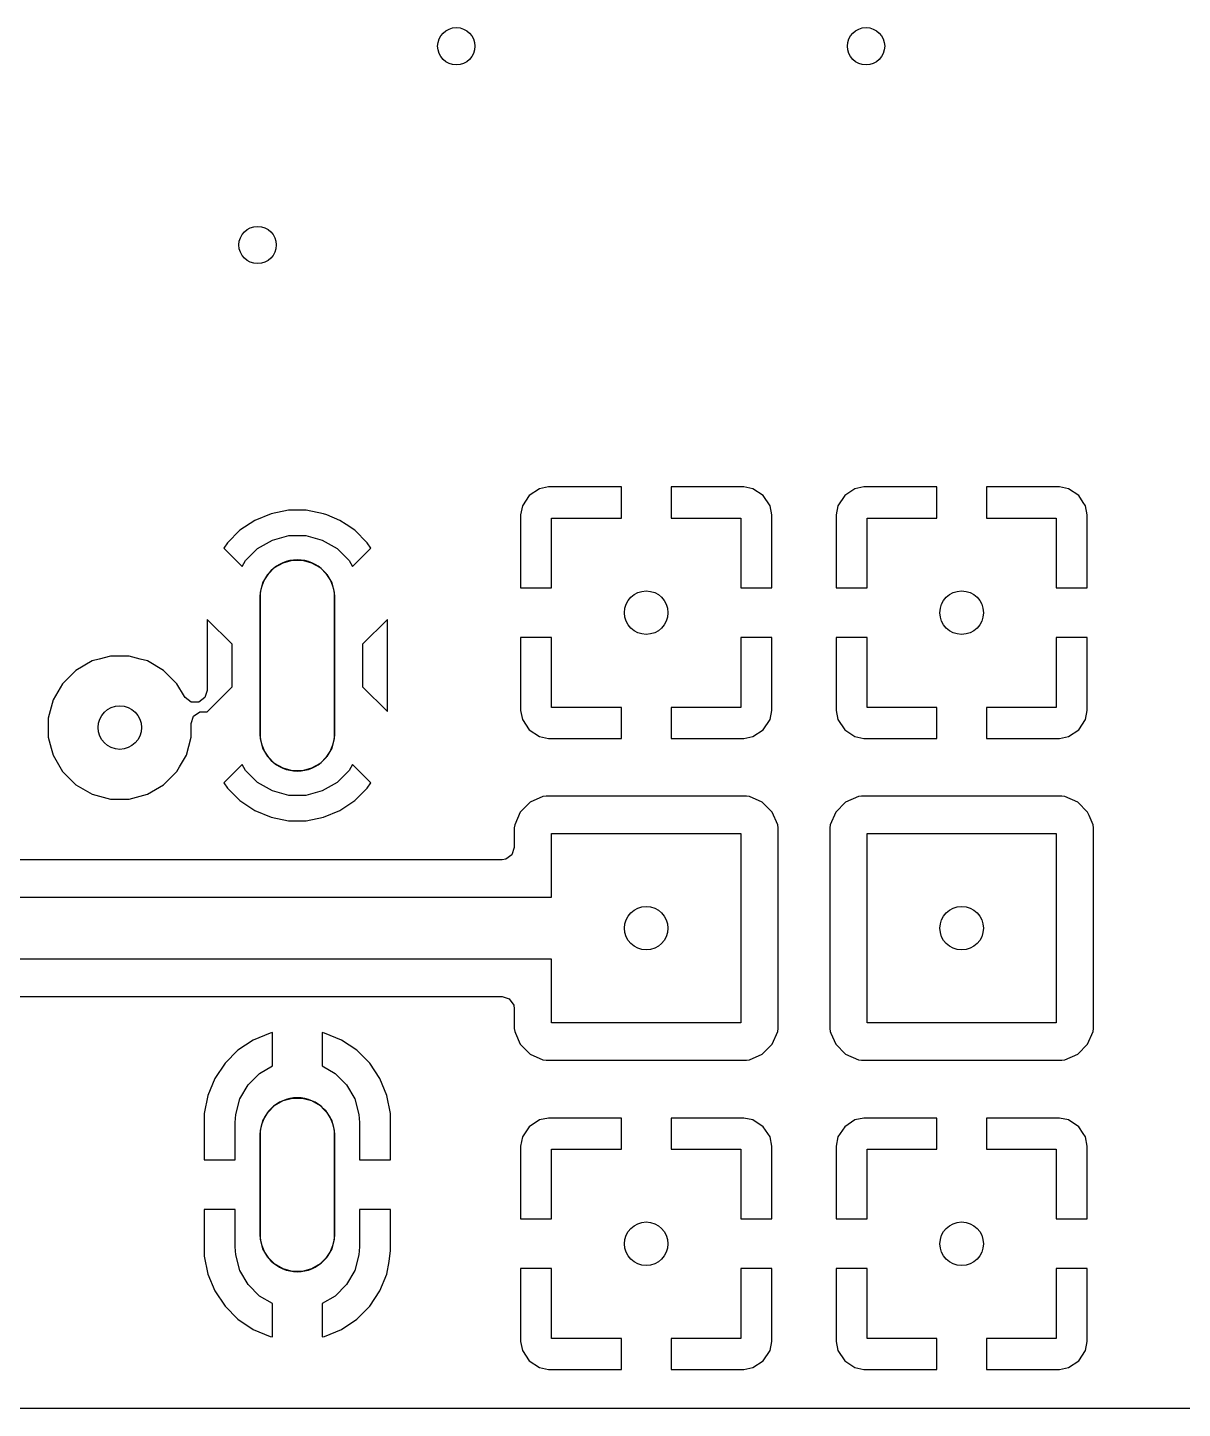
# Model space of a CAD drawing. Extents: x 0.23 to 2.17, y 0.23 to 2.17.
# Drawn here: x 0.8562 to 1.2223, y 0.2297 to 0.6673 of the extents above; entities that cross this region are included whole.
import ezdxf

# ---------------------------------------------------------------- set-up
doc = ezdxf.new("R2010")
doc.units = 0
doc.header["$MEASUREMENT"] = 0
doc.layers.add('BLACK', color=7, linetype='CONTINUOUS')

msp = doc.modelspace()

# ---------------------------------------------------------------- linework, layer by layer
at = {"layer": 'BLACK', "linetype": 'CONTINUOUS'}
for p, q in [((1.01852, 0.52116), (1.01527, 0.51899)), ((1.02139, 0.52173), (1.01852, 0.52116)), ((1.01852, 0.52116), (1.01852, 0.52116)), ((1.04449, 0.52173), (1.02139, 0.52173)), ((1.04449, 0.51189), (1.04449, 0.52173)), ((1.04449, 0.52173), (1.04449, 0.52173)), ((1.06024, 0.52173), (1.06024, 0.51189)), ((1.08333, 0.52173), (1.06024, 0.52173)), ((1.06024, 0.52173), (1.06024, 0.52173)), ((1.0862, 0.52116), (1.08333, 0.52173)), ((1.08946, 0.51899), (1.0862, 0.52116)), ((1.0862, 0.52116), (1.0862, 0.52116)), ((1.11852, 0.52116), (1.11527, 0.51899)), ((1.12139, 0.52173), (1.11852, 0.52116)), ((1.11852, 0.52116), (1.11852, 0.52116)), ((1.14449, 0.52173), (1.12139, 0.52173)), ((1.14449, 0.51189), (1.14449, 0.52173)), ((1.14449, 0.52173), (1.14449, 0.52173)), ((1.18333, 0.52173), (1.16024, 0.52173)), ((1.16024, 0.52173), (1.16024, 0.52173)), ((1.16024, 0.52173), (1.16024, 0.51189)), ((1.1862, 0.52116), (1.18333, 0.52173)), ((1.18946, 0.51899), (1.1862, 0.52116)), ((1.1862, 0.52116), (1.1862, 0.52116)), ((1.01527, 0.51899), (1.01309, 0.51573)), ((1.01527, 0.51899), (1.01527, 0.51899)), ((1.09163, 0.51573), (1.08946, 0.51899)), ((1.08946, 0.51899), (1.08946, 0.51899)), ((1.11527, 0.51899), (1.11309, 0.51573)), ((1.11527, 0.51899), (1.11527, 0.51899)), ((1.18946, 0.51899), (1.18946, 0.51899)), ((1.19092, 0.5168), (1.18946, 0.51899)), ((1.19163, 0.51573), (1.19092, 0.5168)), ((0.93341, 0.51327), (0.92821, 0.51112)), ((0.93892, 0.51437), (0.93341, 0.51327)), ((0.93341, 0.51327), (0.93341, 0.51327)), ((0.94454, 0.51437), (0.93892, 0.51437)), ((0.95006, 0.51327), (0.94454, 0.51437)), ((0.95106, 0.51286), (0.95006, 0.51327)), ((0.95525, 0.51112), (0.95106, 0.51286)), ((1.01309, 0.51573), (1.01252, 0.51286)), ((1.01252, 0.51286), (1.01252, 0.48976)), ((1.01309, 0.51573), (1.01309, 0.51573)), ((1.0922, 0.51286), (1.09163, 0.51573)), ((1.09163, 0.51573), (1.09163, 0.51573)), ((1.0922, 0.48976), (1.0922, 0.51286)), ((1.0922, 0.51286), (1.0922, 0.51286)), ((1.11309, 0.51573), (1.11252, 0.51286)), ((1.11252, 0.51286), (1.11252, 0.48976)), ((1.11309, 0.51573), (1.11309, 0.51573)), ((1.1922, 0.51286), (1.19163, 0.51573)), ((1.1922, 0.48976), (1.1922, 0.51286)), ((1.1922, 0.51286), (1.1922, 0.51286)), ((0.92354, 0.508), (0.91956, 0.50402)), ((0.92821, 0.51112), (0.92354, 0.508)), ((0.92354, 0.508), (0.92354, 0.508)), ((0.92821, 0.51112), (0.92821, 0.51112)), ((0.95722, 0.50981), (0.95525, 0.51112)), ((0.95993, 0.508), (0.95722, 0.50981)), ((0.9639, 0.50402), (0.95993, 0.508)), ((0.95993, 0.508), (0.95993, 0.508)), ((1.02236, 0.48976), (1.02236, 0.51189)), ((1.02236, 0.51189), (1.04449, 0.51189)), ((1.06024, 0.51189), (1.08236, 0.51189)), ((1.08236, 0.51189), (1.08236, 0.48976)), ((1.12236, 0.48976), (1.12236, 0.51189)), ((1.12236, 0.51189), (1.14449, 0.51189)), ((1.16024, 0.51189), (1.18236, 0.51189)), ((1.18236, 0.51189), (1.18236, 0.48976)), ((0.91956, 0.50402), (0.91845, 0.50236)), ((0.92915, 0.50222), (0.93382, 0.50492)), ((0.93382, 0.50492), (0.93903, 0.50632)), ((0.93903, 0.50632), (0.94443, 0.50632)), ((0.94443, 0.50632), (0.94964, 0.50492)), ((0.94964, 0.50492), (0.95431, 0.50222)), ((0.96501, 0.50236), (0.9639, 0.50402)), ((0.9639, 0.50402), (0.9639, 0.50402)), ((0.91845, 0.50236), (0.92426, 0.49655)), ((0.92533, 0.49841), (0.92915, 0.50222)), ((0.95431, 0.50222), (0.95813, 0.49841)), ((0.9592, 0.49655), (0.96501, 0.50236)), ((0.92426, 0.49655), (0.92533, 0.49841)), ((0.93236, 0.494), (0.93454, 0.49618)), ((0.93454, 0.49618), (0.93721, 0.49772)), ((0.93721, 0.49772), (0.94019, 0.49852)), ((0.94019, 0.49852), (0.94327, 0.49852)), ((0.94327, 0.49852), (0.94625, 0.49772)), ((0.94625, 0.49772), (0.94892, 0.49618)), ((0.94892, 0.49618), (0.9511, 0.494)), ((0.95813, 0.49841), (0.9592, 0.49655)), ((0.93002, 0.48835), (0.93082, 0.49133)), ((0.93082, 0.49133), (0.93236, 0.494)), ((0.9511, 0.494), (0.95264, 0.49133)), ((0.95264, 0.49133), (0.95344, 0.48835)), ((0.92992, 0.48681), (0.93002, 0.48835)), ((0.92992, 0.4435), (0.92992, 0.48681)), ((0.95344, 0.48835), (0.95354, 0.48681)), ((0.95354, 0.48681), (0.95354, 0.4435)), ((1.01252, 0.48976), (1.01252, 0.48976)), ((1.01252, 0.48976), (1.02236, 0.48976)), ((1.08236, 0.48976), (1.0922, 0.48976)), ((1.0922, 0.48976), (1.0922, 0.48976)), ((1.11252, 0.48976), (1.11252, 0.48976)), ((1.11252, 0.48976), (1.12236, 0.48976)), ((1.18236, 0.48976), (1.1922, 0.48976)), ((1.1922, 0.48976), (1.1922, 0.48976)), ((0.92106, 0.47191), (0.91319, 0.47978)), ((0.91319, 0.47978), (0.91319, 0.45726)), ((0.97028, 0.47978), (0.9624, 0.47191)), ((0.97028, 0.45053), (0.97028, 0.47978)), ((1.01252, 0.47402), (1.01252, 0.47402)), ((1.01252, 0.47402), (1.01252, 0.45092)), ((1.02236, 0.47402), (1.01252, 0.47402)), ((1.02236, 0.45189), (1.02236, 0.47402)), ((1.0922, 0.47402), (1.08236, 0.47402)), ((1.08236, 0.47402), (1.08236, 0.45189)), ((1.0922, 0.45092), (1.0922, 0.47402)), ((1.0922, 0.47402), (1.0922, 0.47402)), ((1.11252, 0.47402), (1.11252, 0.47402)), ((1.11252, 0.47402), (1.11252, 0.45092)), ((1.12236, 0.47402), (1.11252, 0.47402)), ((1.12236, 0.45189), (1.12236, 0.47402)), ((1.1922, 0.47402), (1.18236, 0.47402)), ((1.18236, 0.47402), (1.18236, 0.45189)), ((1.1922, 0.45092), (1.1922, 0.47402)), ((1.1922, 0.47402), (1.1922, 0.47402)), ((0.92106, 0.45841), (0.92106, 0.47191)), ((0.9624, 0.47191), (0.9624, 0.45841)), ((0.87669, 0.46659), (0.87152, 0.4636)), ((0.87892, 0.46718), (0.87669, 0.46659)), ((0.88245, 0.46813), (0.87892, 0.46718)), ((0.88842, 0.46813), (0.88245, 0.46813)), ((0.89194, 0.46718), (0.88842, 0.46813)), ((0.89418, 0.46659), (0.89194, 0.46718)), ((0.89934, 0.4636), (0.89418, 0.46659)), ((0.89418, 0.46659), (0.89418, 0.46659)), ((0.87152, 0.4636), (0.8673, 0.45938)), ((0.89935, 0.4636), (0.89934, 0.4636)), ((0.89934, 0.4636), (0.89934, 0.4636)), ((0.90356, 0.45938), (0.89935, 0.4636)), ((0.8673, 0.45938), (0.86432, 0.45422)), ((0.90592, 0.45531), (0.90356, 0.45938)), ((0.90356, 0.45938), (0.90356, 0.45938)), ((0.90356, 0.45938), (0.90356, 0.45938)), ((0.90614, 0.45497), (0.90592, 0.45531)), ((0.91319, 0.45726), (0.91244, 0.45497)), ((0.91317, 0.45052), (0.92106, 0.45841)), ((0.9624, 0.45841), (0.97028, 0.45053)), ((0.86372, 0.45199), (0.86278, 0.44846)), ((0.86432, 0.45422), (0.86372, 0.45199)), ((0.90809, 0.45355), (0.90614, 0.45497)), ((0.9105, 0.45355), (0.90809, 0.45355)), ((0.91244, 0.45497), (0.9105, 0.45355)), ((1.01252, 0.45092), (1.01309, 0.44805)), ((1.04449, 0.45189), (1.02236, 0.45189)), ((1.04449, 0.44205), (1.04449, 0.45189)), ((1.08236, 0.45189), (1.06024, 0.45189)), ((1.06024, 0.45189), (1.06024, 0.44205)), ((1.09163, 0.44805), (1.0922, 0.45092)), ((1.0922, 0.45092), (1.0922, 0.45092)), ((1.11252, 0.45092), (1.11309, 0.44805)), ((1.14449, 0.45189), (1.12236, 0.45189)), ((1.14449, 0.44205), (1.14449, 0.45189)), ((1.18236, 0.45189), (1.16024, 0.45189)), ((1.16024, 0.45189), (1.16024, 0.44205)), ((1.19163, 0.44805), (1.1922, 0.45092)), ((1.1922, 0.45092), (1.1922, 0.45092)), ((0.86278, 0.44846), (0.86278, 0.44249)), ((0.90809, 0.44681), (0.90883, 0.4491)), ((0.90809, 0.44249), (0.90809, 0.44681)), ((0.90883, 0.4491), (0.91078, 0.45052)), ((0.91078, 0.45052), (0.91317, 0.45052)), ((1.01309, 0.44805), (1.01309, 0.44805)), ((1.01309, 0.44805), (1.01527, 0.44479)), ((1.08946, 0.44479), (1.09163, 0.44805)), ((1.09163, 0.44805), (1.09163, 0.44805)), ((1.11309, 0.44805), (1.11309, 0.44805)), ((1.11309, 0.44805), (1.11527, 0.44479)), ((1.18946, 0.44479), (1.19163, 0.44805)), ((1.19163, 0.44805), (1.19163, 0.44805)), ((0.86278, 0.44249), (0.86373, 0.43895)), ((0.90655, 0.43673), (0.90809, 0.44249)), ((0.93002, 0.44196), (0.92992, 0.4435)), ((0.95354, 0.4435), (0.95344, 0.44196)), ((1.01527, 0.44479), (1.01527, 0.44479)), ((1.01527, 0.44479), (1.01852, 0.44262)), ((1.01852, 0.44262), (1.01852, 0.44262)), ((1.01852, 0.44262), (1.02139, 0.44205)), ((1.02139, 0.44205), (1.02139, 0.44205)), ((1.02139, 0.44205), (1.04449, 0.44205)), ((1.04449, 0.44205), (1.04449, 0.44205)), ((1.06024, 0.44205), (1.06024, 0.44205)), ((1.06024, 0.44205), (1.08333, 0.44205)), ((1.08333, 0.44205), (1.0862, 0.44262)), ((1.08333, 0.44205), (1.08333, 0.44205)), ((1.0862, 0.44262), (1.08946, 0.44479)), ((1.0862, 0.44262), (1.0862, 0.44262)), ((1.08946, 0.44479), (1.08946, 0.44479)), ((1.11527, 0.44479), (1.11527, 0.44479)), ((1.11527, 0.44479), (1.11852, 0.44262)), ((1.11852, 0.44262), (1.11852, 0.44262)), ((1.11852, 0.44262), (1.12139, 0.44205)), ((1.12139, 0.44205), (1.12139, 0.44205)), ((1.12139, 0.44205), (1.14449, 0.44205)), ((1.14449, 0.44205), (1.14449, 0.44205)), ((1.16024, 0.44205), (1.16024, 0.44205)), ((1.16024, 0.44205), (1.18333, 0.44205)), ((1.18333, 0.44205), (1.1862, 0.44262)), ((1.18333, 0.44205), (1.18333, 0.44205)), ((1.1862, 0.44262), (1.18946, 0.44479)), ((1.1862, 0.44262), (1.1862, 0.44262)), ((1.18946, 0.44479), (1.18946, 0.44479)), ((0.86373, 0.43895), (0.86432, 0.43673)), ((0.93082, 0.43898), (0.93002, 0.44196)), ((0.93236, 0.43631), (0.93082, 0.43898)), ((0.95264, 0.43898), (0.9511, 0.43631)), ((0.95344, 0.44196), (0.95264, 0.43898)), ((0.86432, 0.43673), (0.8673, 0.43156)), ((0.90442, 0.43304), (0.90655, 0.43673)), ((0.90655, 0.43673), (0.90655, 0.43673)), ((0.90655, 0.43673), (0.90655, 0.43673)), ((0.92426, 0.43377), (0.91845, 0.42796)), ((0.92533, 0.43191), (0.92426, 0.43377)), ((0.93454, 0.43413), (0.93236, 0.43631)), ((0.93721, 0.43259), (0.93454, 0.43413)), ((0.94892, 0.43413), (0.94625, 0.43259)), ((0.9511, 0.43631), (0.94892, 0.43413)), ((0.9592, 0.43377), (0.95813, 0.43191)), ((0.96501, 0.42796), (0.9592, 0.43377)), ((0.8673, 0.43156), (0.8673, 0.43156)), ((0.8673, 0.43156), (0.8673, 0.43156)), ((0.8673, 0.43156), (0.87152, 0.42734)), ((0.89935, 0.42734), (0.90356, 0.43156)), ((0.90356, 0.43156), (0.90442, 0.43304)), ((0.92915, 0.42809), (0.92533, 0.43191)), ((0.94019, 0.43179), (0.93721, 0.43259)), ((0.94327, 0.43179), (0.94019, 0.43179)), ((0.94625, 0.43259), (0.94327, 0.43179)), ((0.95813, 0.43191), (0.95431, 0.42809)), ((0.87152, 0.42734), (0.87152, 0.42734)), ((0.87152, 0.42734), (0.87152, 0.42734)), ((0.87152, 0.42734), (0.87669, 0.42436)), ((0.89418, 0.42436), (0.89934, 0.42734)), ((0.89934, 0.42734), (0.89934, 0.42734)), ((0.89934, 0.42734), (0.89935, 0.42734)), ((0.91845, 0.42796), (0.91956, 0.42629)), ((0.91956, 0.42629), (0.92354, 0.42232)), ((0.93382, 0.42539), (0.92915, 0.42809)), ((0.93903, 0.424), (0.93382, 0.42539)), ((0.94964, 0.42539), (0.94443, 0.424)), ((0.95431, 0.42809), (0.94964, 0.42539)), ((0.95993, 0.42232), (0.9639, 0.42629)), ((0.9639, 0.42629), (0.96501, 0.42796)), ((0.87669, 0.42436), (0.87669, 0.42436)), ((0.87669, 0.42436), (0.87669, 0.42436)), ((0.87669, 0.42436), (0.87669, 0.42436)), ((0.87669, 0.42436), (0.88245, 0.42281)), ((0.88245, 0.42281), (0.88245, 0.42281)), ((0.88245, 0.42281), (0.88842, 0.42281)), ((0.88842, 0.42281), (0.89418, 0.42436)), ((0.88842, 0.42281), (0.88842, 0.42281)), ((0.89418, 0.42436), (0.89418, 0.42436)), ((0.89418, 0.42436), (0.89418, 0.42436)), ((0.92354, 0.42232), (0.92354, 0.42232)), ((0.92354, 0.42232), (0.92821, 0.41919)), ((0.94443, 0.424), (0.93903, 0.424)), ((0.95525, 0.41919), (0.95993, 0.42232)), ((0.95993, 0.42232), (0.95993, 0.42232)), ((1.01556, 0.42182), (1.01243, 0.41869)), ((1.01961, 0.42361), (1.01556, 0.42182)), ((1.0206, 0.42372), (1.01961, 0.42361)), ((1.08413, 0.42372), (1.0206, 0.42372)), ((1.0206, 0.42372), (1.0206, 0.42372)), ((1.08512, 0.42361), (1.08413, 0.42372)), ((1.08916, 0.42182), (1.08512, 0.42361)), ((1.08512, 0.42361), (1.08512, 0.42361)), ((1.08512, 0.42361), (1.08512, 0.42361)), ((1.09229, 0.41869), (1.08916, 0.42182)), ((1.11556, 0.42182), (1.11243, 0.41869)), ((1.11961, 0.42361), (1.11556, 0.42182)), ((1.1206, 0.42372), (1.11961, 0.42361)), ((1.18413, 0.42372), (1.1206, 0.42372)), ((1.1206, 0.42372), (1.1206, 0.42372)), ((1.18512, 0.42361), (1.18413, 0.42372)), ((1.18916, 0.42182), (1.18512, 0.42361)), ((1.18512, 0.42361), (1.18512, 0.42361)), ((1.18512, 0.42361), (1.18512, 0.42361)), ((1.19229, 0.41869), (1.18916, 0.42182)), ((0.92821, 0.41919), (0.93341, 0.41704)), ((0.93341, 0.41704), (0.93892, 0.41594)), ((0.93892, 0.41594), (0.93892, 0.41594)), ((0.93892, 0.41594), (0.94454, 0.41594)), ((0.94454, 0.41594), (0.95006, 0.41704)), ((0.94454, 0.41594), (0.94454, 0.41594)), ((0.95006, 0.41704), (0.95525, 0.41919)), ((0.95006, 0.41704), (0.95006, 0.41704)), ((0.95525, 0.41919), (0.95525, 0.41919)), ((1.01243, 0.41869), (1.01065, 0.41465)), ((1.09408, 0.41465), (1.09229, 0.41869)), ((1.11243, 0.41869), (1.11065, 0.41465)), ((1.19278, 0.41759), (1.19229, 0.41869)), ((1.19408, 0.41465), (1.19278, 0.41759)), ((1.01065, 0.41465), (1.01053, 0.41366)), ((1.01053, 0.41366), (1.01053, 0.40746)), ((1.02236, 0.39173), (1.02236, 0.41189)), ((1.02236, 0.41189), (1.08236, 0.41189)), ((1.08236, 0.41189), (1.08236, 0.35189)), ((1.09419, 0.41366), (1.09408, 0.41465)), ((1.09419, 0.35012), (1.09419, 0.41366)), ((1.09419, 0.41366), (1.09419, 0.41366)), ((1.11065, 0.41465), (1.11053, 0.41366)), ((1.11053, 0.41366), (1.11053, 0.35012)), ((1.12236, 0.35189), (1.12236, 0.41189)), ((1.12236, 0.41189), (1.18236, 0.41189)), ((1.18236, 0.41189), (1.18236, 0.35189)), ((1.19419, 0.41366), (1.19408, 0.41465)), ((1.19419, 0.35012), (1.19419, 0.41366)), ((1.01053, 0.40746), (1.00979, 0.40517)), ((1.00663, 0.40356), (0.8335, 0.40356)), ((1.00784, 0.40375), (1.00663, 0.40356)), ((1.00979, 0.40517), (1.00784, 0.40375)), ((0.82199, 0.39173), (1.02236, 0.39173)), ((1.02236, 0.37205), (0.81791, 0.37205)), ((1.02236, 0.35189), (1.02236, 0.37205)), ((0.82077, 0.36022), (1.00663, 0.36022)), ((1.00663, 0.36022), (1.00892, 0.35947)), ((1.00892, 0.35947), (1.01034, 0.35752)), ((1.01034, 0.35752), (1.01053, 0.35632)), ((1.01053, 0.35632), (1.01053, 0.35012)), ((1.01053, 0.35012), (1.01065, 0.34913)), ((1.08236, 0.35189), (1.02236, 0.35189)), ((1.09408, 0.34913), (1.09419, 0.35012)), ((1.11053, 0.35012), (1.11053, 0.35012)), ((1.11053, 0.35012), (1.11065, 0.34913)), ((1.18236, 0.35189), (1.12236, 0.35189)), ((1.19408, 0.34913), (1.19419, 0.35012)), ((0.92775, 0.34644), (0.92291, 0.34321)), ((0.93312, 0.34867), (0.92775, 0.34644)), ((0.93386, 0.34882), (0.93312, 0.34867)), ((0.93312, 0.34867), (0.93312, 0.34867)), ((0.93386, 0.33827), (0.93386, 0.34882)), ((0.95035, 0.34867), (0.94961, 0.34882)), ((0.94961, 0.34882), (0.94961, 0.33827)), ((0.95572, 0.34644), (0.95035, 0.34867)), ((0.95035, 0.34867), (0.95035, 0.34867)), ((0.96055, 0.34321), (0.95572, 0.34644)), ((1.01065, 0.34913), (1.01085, 0.34867)), ((1.01085, 0.34867), (1.01243, 0.34509)), ((1.09229, 0.34509), (1.09408, 0.34913)), ((1.11065, 0.34913), (1.11085, 0.34867)), ((1.11085, 0.34867), (1.11243, 0.34509)), ((1.19229, 0.34509), (1.19408, 0.34913)), ((0.92291, 0.34321), (0.9188, 0.3391)), ((0.96467, 0.3391), (0.96055, 0.34321)), ((1.01243, 0.34509), (1.01556, 0.34196)), ((1.01556, 0.34196), (1.01961, 0.34017)), ((1.08512, 0.34017), (1.08916, 0.34196)), ((1.08916, 0.34196), (1.09229, 0.34509)), ((1.11243, 0.34509), (1.11556, 0.34196)), ((1.11556, 0.34196), (1.11961, 0.34017)), ((1.18512, 0.34017), (1.18916, 0.34196)), ((1.18916, 0.34196), (1.19229, 0.34509)), ((0.9188, 0.3391), (0.91557, 0.33426)), ((0.92975, 0.33589), (0.93386, 0.33827)), ((0.94961, 0.33827), (0.95372, 0.33589)), ((0.9679, 0.33426), (0.96467, 0.3391)), ((1.01961, 0.34017), (1.0206, 0.34006)), ((1.0206, 0.34006), (1.08413, 0.34006)), ((1.08413, 0.34006), (1.08512, 0.34017)), ((1.11961, 0.34017), (1.1206, 0.34006)), ((1.1206, 0.34006), (1.18413, 0.34006)), ((1.18413, 0.34006), (1.18512, 0.34017)), ((0.91557, 0.33426), (0.91334, 0.32889)), ((0.92612, 0.33226), (0.92975, 0.33589)), ((0.95372, 0.33589), (0.95735, 0.33226)), ((0.97013, 0.32889), (0.9679, 0.33426)), ((0.91334, 0.32889), (0.9122, 0.32318)), ((0.91334, 0.32889), (0.91334, 0.32889)), ((0.92355, 0.32781), (0.92612, 0.33226)), ((0.95735, 0.33226), (0.95992, 0.32781)), ((0.97126, 0.32318), (0.97013, 0.32889)), ((0.97013, 0.32889), (0.97013, 0.32889)), ((0.92222, 0.32284), (0.92355, 0.32781)), ((0.93236, 0.32353), (0.93454, 0.32571)), ((0.93454, 0.32571), (0.93721, 0.32725)), ((0.93721, 0.32725), (0.94019, 0.32805)), ((0.94019, 0.32805), (0.94327, 0.32805)), ((0.94327, 0.32805), (0.94625, 0.32725)), ((0.94625, 0.32725), (0.94892, 0.32571)), ((0.94892, 0.32571), (0.9511, 0.32353)), ((0.95992, 0.32781), (0.96125, 0.32284)), ((0.9122, 0.32318), (0.9122, 0.30846)), ((0.92205, 0.32028), (0.92222, 0.32284)), ((0.92205, 0.30846), (0.92205, 0.32028)), ((0.93002, 0.31788), (0.93082, 0.32086)), ((0.93082, 0.32086), (0.93236, 0.32353)), ((0.9511, 0.32353), (0.95264, 0.32086)), ((0.95264, 0.32086), (0.95344, 0.31788)), ((0.96125, 0.32284), (0.96142, 0.32028)), ((0.96142, 0.32028), (0.96142, 0.30846)), ((0.97126, 0.31286), (0.97126, 0.32318)), ((0.97126, 0.32318), (0.97126, 0.32318)), ((1.01852, 0.32116), (1.01527, 0.31899)), ((1.02139, 0.32173), (1.01852, 0.32116)), ((1.01852, 0.32116), (1.01852, 0.32116)), ((1.04449, 0.32173), (1.02139, 0.32173)), ((1.04449, 0.31189), (1.04449, 0.32173)), ((1.04449, 0.32173), (1.04449, 0.32173)), ((1.06024, 0.32173), (1.06024, 0.31189)), ((1.08333, 0.32173), (1.06024, 0.32173)), ((1.06024, 0.32173), (1.06024, 0.32173)), ((1.0862, 0.32116), (1.08333, 0.32173)), ((1.08946, 0.31899), (1.0862, 0.32116)), ((1.0862, 0.32116), (1.0862, 0.32116)), ((1.11852, 0.32116), (1.11527, 0.31899)), ((1.12139, 0.32173), (1.11852, 0.32116)), ((1.11852, 0.32116), (1.11852, 0.32116)), ((1.14449, 0.32173), (1.12139, 0.32173)), ((1.14449, 0.31189), (1.14449, 0.32173)), ((1.14449, 0.32173), (1.14449, 0.32173)), ((1.18333, 0.32173), (1.16024, 0.32173)), ((1.16024, 0.32173), (1.16024, 0.32173)), ((1.16024, 0.32173), (1.16024, 0.31189)), ((1.1862, 0.32116), (1.18333, 0.32173)), ((1.18946, 0.31899), (1.1862, 0.32116)), ((1.1862, 0.32116), (1.1862, 0.32116)), ((0.92992, 0.31634), (0.93002, 0.31788)), ((0.92992, 0.28484), (0.92992, 0.31634)), ((0.95344, 0.31788), (0.95354, 0.31634)), ((0.95354, 0.31634), (0.95354, 0.28484)), ((1.01309, 0.31573), (1.01252, 0.31286)), ((1.01527, 0.31899), (1.01309, 0.31573)), ((1.01309, 0.31573), (1.01309, 0.31573)), ((1.01527, 0.31899), (1.01527, 0.31899)), ((1.09163, 0.31573), (1.08946, 0.31899)), ((1.08946, 0.31899), (1.08946, 0.31899)), ((1.0922, 0.31286), (1.09163, 0.31573)), ((1.09163, 0.31573), (1.09163, 0.31573)), ((1.11309, 0.31573), (1.11252, 0.31286)), ((1.11527, 0.31899), (1.11309, 0.31573)), ((1.11309, 0.31573), (1.11309, 0.31573)), ((1.11527, 0.31899), (1.11527, 0.31899)), ((1.18946, 0.31899), (1.18946, 0.31899)), ((1.19092, 0.3168), (1.18946, 0.31899)), ((1.19163, 0.31573), (1.19092, 0.3168)), ((1.1922, 0.31286), (1.19163, 0.31573)), ((0.97126, 0.30846), (0.97126, 0.31286)), ((1.01252, 0.31286), (1.01252, 0.28976)), ((1.02236, 0.28976), (1.02236, 0.31189)), ((1.02236, 0.31189), (1.04449, 0.31189)), ((1.06024, 0.31189), (1.08236, 0.31189)), ((1.08236, 0.31189), (1.08236, 0.28976)), ((1.0922, 0.28976), (1.0922, 0.31286)), ((1.0922, 0.31286), (1.0922, 0.31286)), ((1.11252, 0.31286), (1.11252, 0.28976)), ((1.12236, 0.28976), (1.12236, 0.31189)), ((1.12236, 0.31189), (1.14449, 0.31189)), ((1.16024, 0.31189), (1.18236, 0.31189)), ((1.18236, 0.31189), (1.18236, 0.28976)), ((1.1922, 0.28976), (1.1922, 0.31286)), ((1.1922, 0.31286), (1.1922, 0.31286)), ((0.9122, 0.30846), (0.9122, 0.30846)), ((0.9122, 0.30846), (0.92205, 0.30846)), ((0.96142, 0.30846), (0.97126, 0.30846)), ((0.97126, 0.30846), (0.97126, 0.30846)), ((0.9122, 0.29272), (0.9122, 0.29272)), ((0.9122, 0.29272), (0.9122, 0.278)), ((0.92205, 0.29272), (0.9122, 0.29272)), ((0.92205, 0.28091), (0.92205, 0.29272)), ((0.97126, 0.29272), (0.96142, 0.29272)), ((0.96142, 0.29272), (0.96142, 0.28091)), ((0.97126, 0.27976), (0.97126, 0.29272)), ((0.97126, 0.29272), (0.97126, 0.29272)), ((1.01252, 0.28976), (1.01252, 0.28976)), ((1.01252, 0.28976), (1.02236, 0.28976)), ((1.08236, 0.28976), (1.0922, 0.28976)), ((1.0922, 0.28976), (1.0922, 0.28976)), ((1.11252, 0.28976), (1.11252, 0.28976)), ((1.11252, 0.28976), (1.12236, 0.28976)), ((1.18236, 0.28976), (1.1922, 0.28976)), ((1.1922, 0.28976), (1.1922, 0.28976)), ((0.93002, 0.2833), (0.92992, 0.28484)), ((0.95354, 0.28484), (0.95344, 0.2833)), ((0.92222, 0.27834), (0.92205, 0.28091)), ((0.93082, 0.28032), (0.93002, 0.2833)), ((0.93236, 0.27765), (0.93082, 0.28032)), ((0.95264, 0.28032), (0.9511, 0.27765)), ((0.95344, 0.2833), (0.95264, 0.28032)), ((0.96142, 0.28091), (0.96125, 0.27834)), ((0.9122, 0.278), (0.91334, 0.27229)), ((0.92355, 0.27337), (0.92222, 0.27834)), ((0.93454, 0.27547), (0.93236, 0.27765)), ((0.9511, 0.27765), (0.94892, 0.27547)), ((0.96125, 0.27834), (0.95992, 0.27337)), ((0.97013, 0.27229), (0.9709, 0.27621)), ((0.9709, 0.27621), (0.97126, 0.27976)), ((0.91334, 0.27229), (0.91334, 0.27229)), ((0.91334, 0.27229), (0.91557, 0.26692)), ((0.92612, 0.26892), (0.92355, 0.27337)), ((0.93721, 0.27393), (0.93454, 0.27547)), ((0.94019, 0.27313), (0.93721, 0.27393)), ((0.94327, 0.27313), (0.94019, 0.27313)), ((0.94625, 0.27393), (0.94327, 0.27313)), ((0.94892, 0.27547), (0.94625, 0.27393)), ((0.95992, 0.27337), (0.95735, 0.26892)), ((0.9679, 0.26692), (0.97013, 0.27229)), ((0.97013, 0.27229), (0.97013, 0.27229)), ((1.01252, 0.27402), (1.01252, 0.27402)), ((1.01252, 0.27402), (1.01252, 0.25092)), ((1.02236, 0.27402), (1.01252, 0.27402)), ((1.02236, 0.25189), (1.02236, 0.27402)), ((1.0922, 0.27402), (1.08236, 0.27402)), ((1.08236, 0.27402), (1.08236, 0.25189)), ((1.0922, 0.25092), (1.0922, 0.27402)), ((1.0922, 0.27402), (1.0922, 0.27402)), ((1.11252, 0.27402), (1.11252, 0.27402)), ((1.11252, 0.27402), (1.11252, 0.25092)), ((1.12236, 0.27402), (1.11252, 0.27402)), ((1.12236, 0.25189), (1.12236, 0.27402)), ((1.1922, 0.27402), (1.18236, 0.27402)), ((1.18236, 0.27402), (1.18236, 0.25189)), ((1.1922, 0.25092), (1.1922, 0.27402)), ((1.1922, 0.27402), (1.1922, 0.27402)), ((0.92975, 0.26529), (0.92612, 0.26892)), ((0.95735, 0.26892), (0.95372, 0.26529)), ((0.91557, 0.26692), (0.9188, 0.26208)), ((0.93386, 0.26292), (0.92975, 0.26529)), ((0.93386, 0.25237), (0.93386, 0.26292)), ((0.95372, 0.26529), (0.94961, 0.26292)), ((0.94961, 0.26292), (0.94961, 0.25237)), ((0.96467, 0.26208), (0.9679, 0.26692)), ((0.9188, 0.26208), (0.92291, 0.25797)), ((0.96055, 0.25797), (0.96467, 0.26208)), ((0.92291, 0.25797), (0.92775, 0.25474)), ((0.92775, 0.25474), (0.93312, 0.25251)), ((0.95035, 0.25251), (0.95572, 0.25474)), ((0.95572, 0.25474), (0.96055, 0.25797)), ((0.93312, 0.25251), (0.93386, 0.25237)), ((0.94961, 0.25237), (0.95035, 0.25251)), ((1.01252, 0.25092), (1.01309, 0.24805)), ((1.04449, 0.25189), (1.02236, 0.25189)), ((1.04449, 0.24205), (1.04449, 0.25189)), ((1.08236, 0.25189), (1.06024, 0.25189)), ((1.06024, 0.25189), (1.06024, 0.24205)), ((1.09163, 0.24805), (1.0922, 0.25092)), ((1.0922, 0.25092), (1.0922, 0.25092)), ((1.11252, 0.25092), (1.11309, 0.24805)), ((1.14449, 0.25189), (1.12236, 0.25189)), ((1.14449, 0.24205), (1.14449, 0.25189)), ((1.18236, 0.25189), (1.16024, 0.25189)), ((1.16024, 0.25189), (1.16024, 0.24205)), ((1.19163, 0.24805), (1.1922, 0.25092)), ((1.1922, 0.25092), (1.1922, 0.25092)), ((1.01309, 0.24805), (1.01309, 0.24805)), ((1.01309, 0.24805), (1.01527, 0.24479)), ((1.08946, 0.24479), (1.09163, 0.24805)), ((1.09163, 0.24805), (1.09163, 0.24805)), ((1.11309, 0.24805), (1.11309, 0.24805)), ((1.11309, 0.24805), (1.11527, 0.24479)), ((1.18946, 0.24479), (1.19163, 0.24805)), ((1.19163, 0.24805), (1.19163, 0.24805)), ((1.01527, 0.24479), (1.01527, 0.24479)), ((1.01527, 0.24479), (1.01852, 0.24262)), ((1.01852, 0.24262), (1.01852, 0.24262)), ((1.01852, 0.24262), (1.02139, 0.24205)), ((1.02139, 0.24205), (1.02139, 0.24205)), ((1.02139, 0.24205), (1.04449, 0.24205)), ((1.04449, 0.24205), (1.04449, 0.24205)), ((1.06024, 0.24205), (1.06024, 0.24205)), ((1.06024, 0.24205), (1.08333, 0.24205)), ((1.08333, 0.24205), (1.0862, 0.24262)), ((1.08333, 0.24205), (1.08333, 0.24205)), ((1.0862, 0.24262), (1.08946, 0.24479)), ((1.0862, 0.24262), (1.0862, 0.24262)), ((1.08946, 0.24479), (1.08946, 0.24479)), ((1.11527, 0.24479), (1.11527, 0.24479)), ((1.11527, 0.24479), (1.11852, 0.24262)), ((1.11852, 0.24262), (1.11852, 0.24262)), ((1.11852, 0.24262), (1.12139, 0.24205)), ((1.12139, 0.24205), (1.12139, 0.24205)), ((1.12139, 0.24205), (1.14449, 0.24205)), ((1.14449, 0.24205), (1.14449, 0.24205)), ((1.16024, 0.24205), (1.16024, 0.24205)), ((1.16024, 0.24205), (1.18333, 0.24205)), ((1.18333, 0.24205), (1.1862, 0.24262)), ((1.18333, 0.24205), (1.18333, 0.24205)), ((1.1862, 0.24262), (1.18946, 0.24479)), ((1.1862, 0.24262), (1.1862, 0.24262)), ((1.18946, 0.24479), (1.18946, 0.24479)), ((2.1664, 0.2297), (0.2336, 0.2297))]:
    msp.add_line(p, q, dxfattribs=at)
at = {"layer": 'BLACK'}
for centre, radius in [((0.99213, 0.66142), 0.00591), ((1.12205, 0.66142), 0.00591), ((0.92913, 0.59843), 0.00591), ((1.05236, 0.48189), 0.00689), ((1.15236, 0.48189), 0.00689), ((0.88543, 0.44547), 0.00689), ((1.05236, 0.38189), 0.00689), ((1.15236, 0.38189), 0.00689), ((1.05236, 0.28189), 0.00689), ((1.15236, 0.28189), 0.00689)]:
    msp.add_circle(centre, radius, dxfattribs=at)
at = {"layer": 'WHITE', "linetype": 'CONTINUOUS'}
for p, q in [((0.92992, 0.48681), (0.92992, 0.4435)), ((0.95354, 0.4435), (0.95354, 0.48681)), ((0.92992, 0.31634), (0.92992, 0.28484)), ((0.95354, 0.28484), (0.95354, 0.31634))]:
    msp.add_line(p, q, dxfattribs=at)
at = {"layer": 'WHITE'}
for centre, radius in [((0.99213, 0.66142), 0.00591), ((1.12205, 0.66142), 0.00591), ((0.92913, 0.59843), 0.00591), ((1.05236, 0.48189), 0.00689), ((1.15236, 0.48189), 0.00689), ((0.88543, 0.44547), 0.00689), ((1.05236, 0.38189), 0.00689), ((1.15236, 0.38189), 0.00689), ((1.05236, 0.28189), 0.00689), ((1.15236, 0.28189), 0.00689)]:
    msp.add_circle(centre, radius, dxfattribs=at)
for centre, start, end in [((0.94173, 0.48681), 0, 180), ((0.94173, 0.4435), 180, 360), ((0.94173, 0.31634), 0, 180), ((0.94173, 0.28484), 180, 360)]:
    msp.add_arc(centre, 0.01181, start, end, dxfattribs=at)

doc.saveas('drawing.dxf')
